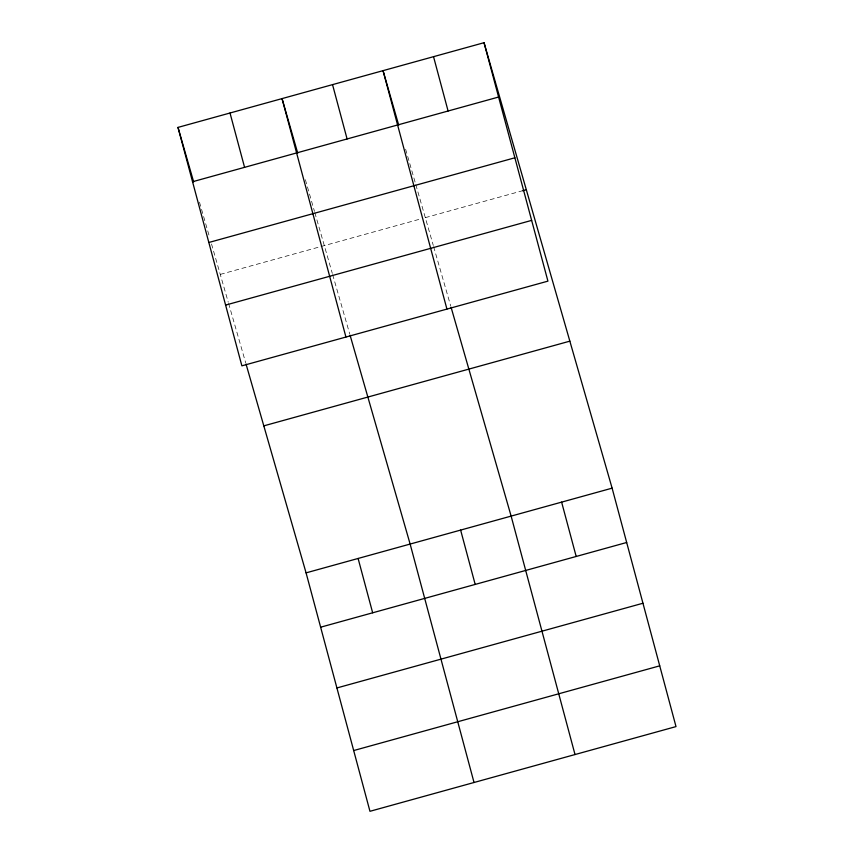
<?xml version="1.0" encoding="UTF-8"?>
<svg xmlns="http://www.w3.org/2000/svg" width="854" height="854" viewBox="0 0 854 854"><rect width="100%" height="100%" fill="white"/><g stroke="black" fill="none" stroke-linecap="round" stroke-linejoin="round"><path stroke-width="0.64" stroke-dasharray="4.27 3.2" d="M220.257 274.401L421.524 218.699M425.303 217.653L522.509 190.752M405.629 149.226L415.471 183.439M415.834 184.699L433.288 245.418M433.651 246.678L450.709 305.999M305.369 179.703L314.475 211.386M314.838 212.657L332.302 273.365M332.665 274.636L349.713 333.957M199.484 202.174L209.689 237.658M211.514 243.988L228.242 302.167M228.605 303.426L245.664 362.747"/><path stroke-width="1.28" d="M484.037 42.7L547.926 281.137L241.885 365.843L177.995 127.406L484.037 42.7L612.115 488.157L676.005 726.594L369.963 811.3L306.074 572.863L246.027 364.017M192.545 181.742L498.597 97.036M208.824 242.493L514.877 157.787M522.509 190.752L526.299 189.705M225.605 305.091L531.647 220.385M263.811 425.858L569.853 341.152M306.074 572.863L612.115 488.157M320.634 627.199L626.676 542.493M336.914 687.95L642.955 603.244M353.684 750.549L659.726 665.842M398.711 125.143L383.04 70.647L446.93 309.095M451.072 307.259L511.13 516.104L575.02 754.552M297.715 153.09L282.044 98.605L345.934 337.042M350.076 335.216L410.133 544.062L474.023 782.499M177.995 127.406L193.655 181.891M561.622 502.131L576.183 556.466M433.533 56.674L448.094 111.009M460.626 530.088L475.187 584.424M332.537 84.631L347.098 138.967M358.104 558.463L372.664 612.798M230.014 113.006L244.575 167.341"/></g></svg>
